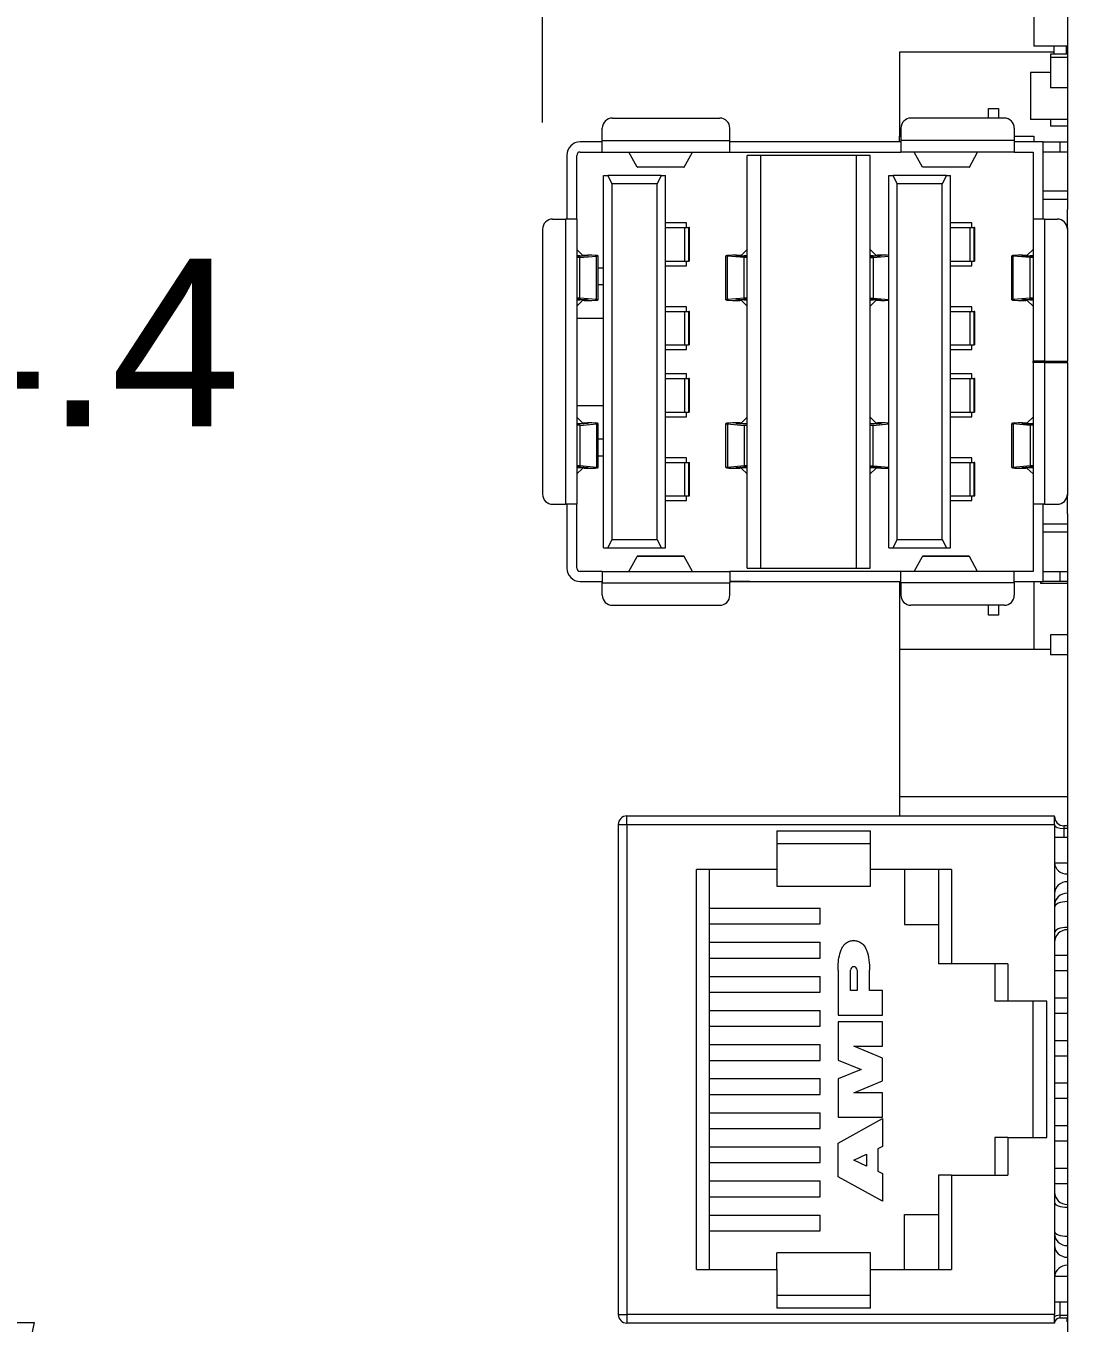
# Model space of a CAD drawing. Header units: millimetres. Extents: x 0 to 360, y 0 to 241.
# Drawn here: x 159.3 to 175.08, y 94.54 to 113.87 of the extents above; entities that cross this region are included whole.
import ezdxf

# ---------------------------------------------------------------- set-up
doc = ezdxf.new("R2010")
doc.units = ezdxf.units.MM
for name, color, linetype, lineweight in [('DIMENSIONS', 7, 'Continuous', 0), ('TANGENT EDGES', 7, 'Continuous', 0), ('VISIBLE', 7, 'Continuous', 0)]:
    doc.layers.add(name, color=color, linetype=linetype, lineweight=lineweight)
doc.dimstyles.new('ISO-25', dxfattribs={"dimtxt": 2.5, "dimasz": 2.5, "dimexe": 1.25, "dimexo": 0.625, "dimtad": 1, "dimtxsty": 'Standard', "dimcen": 2.5, "dimadec": 0, "dimazin": 0, "dimtfac": 1, "dimtmove": 0, "dimatfit": 3, "dimfxl": 1, "dimarcsym": 0})

# ---------------------------------------------------------------- blocks, each defined once
blk = doc.blocks.new('D1')
at = {"layer": 'DIMENSIONS'}
for p, q in [((79.179, 93.544), (72.829, 93.544)), ((85.529, 93.544), (79.179, 93.544)), ((80.47, 93.544), (85.529, 93.544))]:
    blk.add_line(p, q, dxfattribs=at)
at = {"layer": 'DIMENSIONS', "insert": (70.007, 93.544), "char_height": 2.49955, "attachment_point": 5}
for s in ['{\\fArial|b0|i0|c0|p0; 0}{\\fMicrosoft Sans Serif|b0|i0|c0|p0;\\H0.9444444x;}', '{\\fArial|b0|i0|c0|p0;}', '{\\fArial|b0|i0|c0|p0;}']:
    blk.add_mtext(s, dxfattribs=at)
blk = doc.blocks.new('D2')
at = {"layer": 'DIMENSIONS'}
for p, q in [((73.697, 121.544), (67.347, 121.544)), ((80.047, 121.544), (73.697, 121.544)), ((80.47, 121.544), (80.047, 121.544))]:
    blk.add_line(p, q, dxfattribs=at)
at = {"layer": 'DIMENSIONS', "insert": (62.937, 121.544), "char_height": 2.49955, "attachment_point": 5}
for s in ['{\\fArial|b0|i0|c0|p0;56.0}{\\fMicrosoft Sans Serif|b0|i0|c0|p0;\\H0.9444444x;}', '{\\fArial|b0|i0|c0|p0;}', '{\\fArial|b0|i0|c0|p0;}']:
    blk.add_mtext(s, dxfattribs=at)
blk = doc.blocks.new('D3')
at = {"layer": 'DIMENSIONS'}
for p, q in [((82.058, 91.957), (82.058, 99.019)), ((82.058, 99.019), (82.058, 92.669)), ((82.058, 92.669), (82.058, 86.319))]:
    blk.add_line(p, q, dxfattribs=at)
at = {"layer": 'DIMENSIONS', "insert": (82.058, 83.497), "char_height": 2.49955, "attachment_point": 5, "rotation": 90}
for s in ['{\\fArial|b0|i0|c0|p0; 0}{\\fMicrosoft Sans Serif|b0|i0|c0|p0;\\H0.9444444x;}', '{\\fArial|b0|i0|c0|p0;}', '{\\fArial|b0|i0|c0|p0;}']:
    blk.add_mtext(s, dxfattribs=at)
blk = doc.blocks.new('D4')
at = {"layer": 'DIMENSIONS'}
for p, q in [((108.665, 131.713), (115.015, 131.713)), ((108.665, 123.068), (108.665, 131.713)), ((108.52, 121.544), (110.253, 121.544)), ((107.445, 120.494), (110.253, 120.494)), ((108.665, 118.97), (108.665, 114.144))]:
    blk.add_line(p, q, dxfattribs=at)
for points in [[(108.665, 121.544), (108.348, 123.068), (108.983, 123.068), (108.665, 121.544)], [(108.665, 120.494), (108.983, 118.97), (108.348, 118.97), (108.665, 120.494)]]:
    blk.add_lwpolyline(points, dxfattribs=at)
at = {"layer": 'DIMENSIONS', "insert": (118.543, 131.713), "char_height": 2.49955, "attachment_point": 5}
for s in ['{\\fArial|b0|i0|c0|p0;2.1}{\\fMicrosoft Sans Serif|b0|i0|c0|p0;\\H0.9444444x;}', '{\\fArial|b0|i0|c0|p0;}', '{\\fArial|b0|i0|c0|p0;}']:
    blk.add_mtext(s, dxfattribs=at)
blk = doc.blocks.new('D5')
at = {"layer": 'DIMENSIONS'}
for p, q in [((78.65, 101.58), (72.3, 101.58)), ((78.65, 96.868), (78.65, 101.58)), ((80.295, 95.344), (77.063, 95.344)), ((80.47, 93.544), (77.063, 93.544)), ((78.65, 92.02), (78.65, 87.194))]:
    blk.add_line(p, q, dxfattribs=at)
for points in [[(78.65, 95.344), (78.333, 96.868), (78.968, 96.868), (78.65, 95.344)], [(78.65, 93.544), (78.968, 92.02), (78.333, 92.02), (78.65, 93.544)]]:
    blk.add_lwpolyline(points, dxfattribs=at)
at = {"layer": 'DIMENSIONS', "insert": (68.772, 101.58), "char_height": 2.49955, "attachment_point": 5}
for s in ['{\\fArial|b0|i0|c0|p0;3.6}{\\fMicrosoft Sans Serif|b0|i0|c0|p0;\\H0.9444444x;}', '{\\fArial|b0|i0|c0|p0;}', '{\\fArial|b0|i0|c0|p0;}']:
    blk.add_mtext(s, dxfattribs=at)
blk = doc.blocks.new('D6')
at = {"layer": 'DIMENSIONS'}
for p, q in [((79.486, 123.068), (79.486, 127.894)), ((80.47, 121.544), (77.899, 121.544)), ((81.095, 120.794), (77.899, 120.794)), ((79.486, 119.27), (79.486, 116.612)), ((79.486, 116.612), (73.136, 116.612))]:
    blk.add_line(p, q, dxfattribs=at)
for points in [[(79.486, 121.544), (79.169, 123.068), (79.804, 123.068), (79.486, 121.544)], [(79.486, 120.794), (79.804, 119.27), (79.169, 119.27), (79.486, 120.794)]]:
    blk.add_lwpolyline(points, dxfattribs=at)
at = {"layer": 'DIMENSIONS', "insert": (69.609, 116.612), "char_height": 2.49955, "attachment_point": 5}
for s in ['{\\fArial|b0|i0|c0|p0;1.5}{\\fMicrosoft Sans Serif|b0|i0|c0|p0;\\H0.9444444x;}', '{\\fArial|b0|i0|c0|p0;}', '{\\fArial|b0|i0|c0|p0;}']:
    blk.add_mtext(s, dxfattribs=at)
blk = doc.blocks.new('D7')
at = {"layer": 'DIMENSIONS'}
for p, q in [((124.558, 91.957), (124.558, 95.561)), ((124.558, 95.561), (124.558, 89.211)), ((124.558, 89.211), (124.558, 82.861))]:
    blk.add_line(p, q, dxfattribs=at)
at = {"layer": 'DIMENSIONS', "insert": (124.558, 78.451), "char_height": 2.49955, "attachment_point": 5, "rotation": 90}
for s in ['{\\fArial|b0|i0|c0|p0;85.0}{\\fMicrosoft Sans Serif|b0|i0|c0|p0;\\H0.9444444x;}', '{\\fArial|b0|i0|c0|p0;}', '{\\fArial|b0|i0|c0|p0;}']:
    blk.add_mtext(s, dxfattribs=at)
blk = doc.blocks.new('D8')
at = {"layer": 'DIMENSIONS'}
for p, q in [((125.037, 93.084), (125.037, 86.614)), ((124.558, 91.957), (124.558, 86.614)), ((123.034, 88.202), (118.208, 88.202)), ((126.561, 88.202), (129.744, 88.202)), ((129.744, 88.202), (129.744, 88.202))]:
    blk.add_line(p, q, dxfattribs=at)
for points in [[(124.558, 88.202), (123.034, 87.884), (123.034, 88.519), (124.558, 88.202)], [(125.037, 88.202), (126.561, 88.519), (126.561, 87.884), (125.037, 88.202)]]:
    blk.add_lwpolyline(points, dxfattribs=at)
at = {"layer": 'DIMENSIONS', "insert": (133.272, 88.202), "char_height": 2.49955, "attachment_point": 5}
for s in ['{\\fArial|b0|i0|c0|p0;1.0}{\\fMicrosoft Sans Serif|b0|i0|c0|p0;\\H0.9444444x;}', '{\\fArial|b0|i0|c0|p0;}', '{\\fArial|b0|i0|c0|p0;}']:
    blk.add_mtext(s, dxfattribs=at)
blk = doc.blocks.new('D9')
at = {"layer": 'DIMENSIONS'}
for p, q in [((128.258, 105.307), (128.258, 101.933)), ((124.558, 103.688), (124.558, 105.108)), ((126.082, 103.521), (126.734, 103.521)), ((128.258, 103.521), (131.019, 103.521)), ((131.019, 103.521), (131.019, 103.521))]:
    blk.add_line(p, q, dxfattribs=at)
for points in [[(124.558, 103.521), (126.082, 103.838), (126.082, 103.203), (124.558, 103.521)], [(128.258, 103.521), (126.734, 103.203), (126.734, 103.838), (128.258, 103.521)]]:
    blk.add_lwpolyline(points, dxfattribs=at)
at = {"layer": 'DIMENSIONS', "insert": (134.547, 103.521), "char_height": 2.49955, "attachment_point": 5}
for s in ['{\\fArial|b0|i0|c0|p0;7.4}{\\fMicrosoft Sans Serif|b0|i0|c0|p0;\\H0.9444444x;}', '{\\fArial|b0|i0|c0|p0;}', '{\\fArial|b0|i0|c0|p0;}']:
    blk.add_mtext(s, dxfattribs=at)
blk = doc.blocks.new('D10')
at = {"layer": 'DIMENSIONS'}
for p, q in [((126.145, 121.544), (137.017, 121.544)), ((135.429, 120.02), (135.429, 120.019)), ((135.429, 113.668), (135.429, 113.669)), ((129.67, 112.144), (137.017, 112.144))]:
    blk.add_line(p, q, dxfattribs=at)
for points in [[(135.429, 121.544), (135.747, 120.02), (135.112, 120.02), (135.429, 121.544)], [(135.429, 112.144), (135.112, 113.668), (135.747, 113.668), (135.429, 112.144)]]:
    blk.add_lwpolyline(points, dxfattribs=at)
at = {"layer": 'DIMENSIONS', "insert": (135.429, 116.844), "char_height": 2.49955, "attachment_point": 5}
for s in ['{\\fArial|b0|i0|c0|p0;18.8}{\\fMicrosoft Sans Serif|b0|i0|c0|p0;\\H0.9444444x;}', '{\\fArial|b0|i0|c0|p0;}', '{\\fArial|b0|i0|c0|p0;}']:
    blk.add_mtext(s, dxfattribs=at)
blk = doc.blocks.new('D11')
at = {"layer": 'DIMENSIONS'}
for p, q in [((117.558, 122.182), (117.558, 127.061)), ((124.558, 123.132), (124.558, 127.061)), ((119.082, 125.474), (123.034, 125.474)), ((124.558, 125.474), (130.137, 125.474)), ((130.137, 125.474), (130.137, 125.474))]:
    blk.add_line(p, q, dxfattribs=at)
for points in [[(117.558, 125.474), (119.082, 125.791), (119.082, 125.156), (117.558, 125.474)], [(124.558, 125.474), (123.034, 125.156), (123.034, 125.791), (124.558, 125.474)]]:
    blk.add_lwpolyline(points, dxfattribs=at)
at = {"layer": 'DIMENSIONS', "insert": (134.547, 125.474), "char_height": 2.49955, "attachment_point": 5}
for s in ['{\\fArial|b0|i0|c0|p0;14.0}{\\fMicrosoft Sans Serif|b0|i0|c0|p0;\\H0.9444444x;}', '{\\fArial|b0|i0|c0|p0;}', '{\\fArial|b0|i0|c0|p0;}']:
    blk.add_mtext(s, dxfattribs=at)
blk = doc.blocks.new('D12')
at = {"layer": 'DIMENSIONS'}
for p, q in [((82.058, 123.132), (82.058, 126.348)), ((82.558, 122.257), (82.558, 126.348)), ((74.248, 124.761), (74.248, 124.761)), ((80.534, 124.761), (74.248, 124.761)), ((84.082, 124.761), (88.908, 124.761))]:
    blk.add_line(p, q, dxfattribs=at)
for points in [[(82.058, 124.761), (80.534, 124.443), (80.534, 125.078), (82.058, 124.761)], [(82.558, 124.761), (84.082, 125.078), (84.082, 124.443), (82.558, 124.761)]]:
    blk.add_lwpolyline(points, dxfattribs=at)
at = {"layer": 'DIMENSIONS', "insert": (70.72, 124.761), "char_height": 2.49955, "attachment_point": 5}
for s in ['{\\fArial|b0|i0|c0|p0;1.0}{\\fMicrosoft Sans Serif|b0|i0|c0|p0;\\H0.9444444x;}', '{\\fArial|b0|i0|c0|p0;}', '{\\fArial|b0|i0|c0|p0;}']:
    blk.add_mtext(s, dxfattribs=at)
blk = doc.blocks.new('D13')
at = {"layer": 'DIMENSIONS'}
for p, q in [((82.058, 123.132), (82.058, 132.09)), ((102.358, 122.082), (102.358, 132.09)), ((83.582, 130.502), (87.798, 130.502)), ((100.834, 130.502), (96.617, 130.502))]:
    blk.add_line(p, q, dxfattribs=at)
for points in [[(82.058, 130.502), (83.582, 130.82), (83.582, 130.185), (82.058, 130.502)], [(102.358, 130.502), (100.834, 130.185), (100.834, 130.82), (102.358, 130.502)]]:
    blk.add_lwpolyline(points, dxfattribs=at)
at = {"layer": 'DIMENSIONS', "insert": (92.208, 130.502), "char_height": 2.49955, "attachment_point": 5}
for s in ['{\\fArial|b0|i0|c0|p0;40.6}{\\fMicrosoft Sans Serif|b0|i0|c0|p0;\\H0.9444444x;}', '{\\fArial|b0|i0|c0|p0;}', '{\\fArial|b0|i0|c0|p0;}']:
    blk.add_mtext(s, dxfattribs=at)
blk = doc.blocks.new('D14')
at = {"layer": 'DIMENSIONS'}
for p, q in [((167.583, 125.244), (157.517, 125.244)), ((159.105, 123.72), (159.105, 112.311)), ((159.105, 94.552), (159.105, 105.961)), ((170.543, 93.028), (157.517, 93.028))]:
    blk.add_line(p, q, dxfattribs=at)
for points in [[(159.105, 125.244), (159.422, 123.72), (158.787, 123.72), (159.105, 125.244)], [(159.105, 93.028), (158.787, 94.552), (159.422, 94.552), (159.105, 93.028)]]:
    blk.add_lwpolyline(points, dxfattribs=at)
at = {"layer": 'DIMENSIONS', "insert": (159.105, 109.136), "char_height": 2.49955, "attachment_point": 5}
for s in ['{\\fArial|b0|i0|c0|p0;64.4}{\\fMicrosoft Sans Serif|b0|i0|c0|p0;\\H0.9444444x;}', '{\\fArial|b0|i0|c0|p0;}', '{\\fArial|b0|i0|c0|p0;}']:
    blk.add_mtext(s, dxfattribs=at)
blk = doc.blocks.new('D15')
at = {"layer": 'DIMENSIONS'}
for p, q in [((174.82, 91.957), (174.82, 83.317)), ((175.62, 91.957), (175.62, 83.317)), ((170.262, 84.905), (170.262, 84.905)), ((173.296, 84.905), (170.262, 84.905)), ((177.144, 84.905), (181.97, 84.905))]:
    blk.add_line(p, q, dxfattribs=at)
for points in [[(174.82, 84.905), (173.296, 84.587), (173.296, 85.222), (174.82, 84.905)], [(175.62, 84.905), (177.144, 85.222), (177.144, 84.587), (175.62, 84.905)]]:
    blk.add_lwpolyline(points, dxfattribs=at)
at = {"layer": 'DIMENSIONS', "insert": (166.735, 84.905), "char_height": 2.49955, "attachment_point": 5}
for s in ['{\\fArial|b0|i0|c0|p0;1.6}{\\fMicrosoft Sans Serif|b0|i0|c0|p0;\\H0.9444444x;}', '{\\fArial|b0|i0|c0|p0;}', '{\\fArial|b0|i0|c0|p0;}']:
    blk.add_mtext(s, dxfattribs=at)
blk = doc.blocks.new('D16')
at = {"layer": 'DIMENSIONS'}
for p, q in [((167, 112.432), (167, 135.335)), ((174.82, 123.132), (174.82, 135.335)), ((165.055, 133.748), (165.055, 133.748)), ((167, 133.748), (165.055, 133.748)), ((173.296, 133.748), (168.524, 133.748))]:
    blk.add_line(p, q, dxfattribs=at)
for points in [[(167, 133.748), (168.524, 134.065), (168.524, 133.43), (167, 133.748)], [(174.82, 133.748), (173.296, 133.43), (173.296, 134.065), (174.82, 133.748)]]:
    blk.add_lwpolyline(points, dxfattribs=at)
at = {"layer": 'DIMENSIONS', "insert": (160.645, 133.748), "char_height": 2.49955, "attachment_point": 5}
for s in ['{\\fArial|b0|i0|c0|p0;15.6}{\\fMicrosoft Sans Serif|b0|i0|c0|p0;\\H0.9444444x;}', '{\\fArial|b0|i0|c0|p0;}', '{\\fArial|b0|i0|c0|p0;}']:
    blk.add_mtext(s, dxfattribs=at)
blk = doc.blocks.new('D17')
at = {"layer": 'DIMENSIONS'}
for p, q in [((174.82, 123.132), (174.82, 135.335)), ((177.045, 113.732), (177.045, 135.335)), ((173.296, 133.748), (168.47, 133.748)), ((178.569, 133.748), (181.208, 133.748)), ((181.208, 133.748), (181.208, 133.748))]:
    blk.add_line(p, q, dxfattribs=at)
for points in [[(174.82, 133.748), (173.296, 133.43), (173.296, 134.065), (174.82, 133.748)], [(177.045, 133.748), (178.569, 134.065), (178.569, 133.43), (177.045, 133.748)]]:
    blk.add_lwpolyline(points, dxfattribs=at)
at = {"layer": 'DIMENSIONS', "insert": (184.736, 133.748), "char_height": 2.49955, "attachment_point": 5}
for s in ['{\\fArial|b0|i0|c0|p0;4.5}{\\fMicrosoft Sans Serif|b0|i0|c0|p0;\\H0.9444444x;}', '{\\fArial|b0|i0|c0|p0;}', '{\\fArial|b0|i0|c0|p0;}']:
    blk.add_mtext(s, dxfattribs=at)

msp = doc.modelspace()

# ---------------------------------------------------------------- linework, layer by layer
at = {"layer": 'TANGENT EDGES'}
for p, q in [((167.89, 112.164), (169.79, 112.164)), ((174.03, 112.164), (172.34, 112.164)), ((170.25, 105.794), (170.25, 111.944)), ((171.68, 105.794), (171.68, 111.944)), ((169.11, 111.77), (168.41, 111.77)), ((173.36, 111.77), (172.66, 111.77)), ((174.82, 111.409), (174.46, 111.409)), ((174.82, 111.288), (174.46, 111.288)), ((167.34, 110.994), (167.34, 106.744)), ((174.48, 110.994), (174.48, 108.879)), ((169.12, 110.369), (169.12, 110.869)), ((169.18, 110.369), (169.18, 110.869)), ((173.37, 110.369), (173.37, 110.869)), ((173.43, 110.369), (173.43, 110.869)), ((174.82, 110.865), (174.819, 110.865)), ((167.606, 110.441), (167.606, 110.449)), ((167.656, 110.445), (167.656, 110.449)), ((167.805, 109.795), (167.805, 110.443)), ((169.755, 109.795), (169.755, 110.443)), ((169.904, 110.445), (169.904, 110.449)), ((169.954, 110.441), (169.954, 110.449)), ((171.976, 110.449), (171.976, 110.441)), ((172.026, 110.449), (172.026, 110.445)), ((174.015, 109.795), (174.015, 110.443)), ((174.164, 110.445), (174.164, 110.449)), ((174.214, 110.441), (174.214, 110.449)), ((167.606, 109.789), (167.606, 109.798)), ((167.656, 109.79), (167.656, 109.793)), ((169.904, 109.79), (169.904, 109.793)), ((169.954, 109.789), (169.954, 109.798)), ((171.976, 109.798), (171.976, 109.789)), ((172.026, 109.793), (172.026, 109.79)), ((174.164, 109.79), (174.164, 109.793)), ((174.214, 109.789), (174.214, 109.798)), ((169.12, 109.119), (169.12, 109.619)), ((169.18, 109.119), (169.18, 109.619)), ((173.37, 109.119), (173.37, 109.619)), ((173.43, 109.119), (173.43, 109.619)), ((174.48, 108.859), (174.48, 106.744)), ((169.12, 108.119), (169.12, 108.619)), ((169.18, 108.119), (169.18, 108.619)), ((173.37, 108.119), (173.37, 108.619)), ((173.43, 108.119), (173.43, 108.619)), ((167.606, 107.949), (167.606, 107.941)), ((167.656, 107.949), (167.656, 107.945)), ((167.805, 107.943), (167.805, 107.295)), ((169.755, 107.943), (169.755, 107.295)), ((169.904, 107.949), (169.904, 107.945)), ((169.954, 107.949), (169.954, 107.941)), ((171.976, 107.941), (171.976, 107.949)), ((172.026, 107.945), (172.026, 107.949)), ((174.015, 107.943), (174.015, 107.295)), ((174.164, 107.949), (174.164, 107.945)), ((174.214, 107.949), (174.214, 107.941)), ((167.606, 107.298), (167.606, 107.289)), ((167.656, 107.293), (167.656, 107.29)), ((169.12, 106.869), (169.12, 107.369)), ((169.18, 106.869), (169.18, 107.369)), ((169.904, 107.293), (169.904, 107.29)), ((169.954, 107.298), (169.954, 107.289)), ((171.976, 107.289), (171.976, 107.298)), ((172.026, 107.29), (172.026, 107.293)), ((173.37, 106.869), (173.37, 107.369)), ((173.43, 106.869), (173.43, 107.369)), ((174.164, 107.293), (174.164, 107.29)), ((174.214, 107.298), (174.214, 107.289)), ((174.82, 106.874), (174.819, 106.874)), ((174.82, 106.45), (174.46, 106.45)), ((174.82, 106.329), (174.46, 106.329)), ((169.11, 105.968), (168.41, 105.968)), ((173.36, 105.968), (172.66, 105.968)), ((167.89, 105.574), (169.79, 105.574)), ((174.03, 105.574), (172.34, 105.574)), ((168.254, 101.974), (168.254, 102.101)), ((168.127, 101.974), (168.254, 101.974)), ((168.254, 101.974), (174.63, 101.974)), ((168.254, 101.974), (168.254, 94.671)), ((170.489, 101.879), (171.886, 101.879)), ((174.769, 101.955), (174.769, 101.915)), ((174.82, 101.915), (174.769, 101.915)), ((174.769, 101.915), (174.769, 101.783)), ((169.296, 95.344), (169.296, 101.301)), ((173.093, 101.301), (173.093, 99.897)), ((173.931, 99.897), (173.931, 99.339)), ((173.931, 97.307), (173.931, 96.748)), ((173.093, 96.748), (173.093, 95.344)), ((171.886, 94.767), (170.489, 94.767)), ((174.706, 94.862), (174.706, 94.66)), ((168.127, 94.671), (168.254, 94.671)), ((168.254, 94.671), (168.254, 94.544)), ((174.63, 94.671), (168.254, 94.671)), ((174.706, 94.66), (174.706, 94.62)), ((174.706, 94.66), (174.82, 94.66))]:
    msp.add_line(p, q, dxfattribs=at)
for centre, major_axis, ratio, start_param, end_param in [((174.769, 101.967), (0.14, 0), 0.374607, 3.141593, 4.712389), ((174.82, 101.408), (0.191, 0), 0.898794, 3.176898, 4.712389), ((174.82, 100.944), (0.191, 0), 0.927184, 1.570796, 3.141593), ((174.82, 100.772), (-0.19, 0), 0.927184, -1.570796, 0), ((174.82, 100.741), (-0.19, 0), 0.438371, -1.570796, 0), ((174.82, 100.357), (0.191, 0), 0.438371, 1.570796, 3.141593), ((174.82, 96.341), (-0.19, 0), 0.374607, 0, 1.570796), ((174.82, 95.91), (0.191, 0), 0.374607, 3.141593, 4.712389), ((174.82, 95.875), (0.191, 0), 0.927184, 3.141593, 4.712389), ((174.82, 95.701), (-0.19, 0), 0.927184, 0, 1.570796), ((174.82, 95.229), (-0.19, 0), 0.927184, -1.570796, -0.075113), ((174.706, 94.632), (-0.0762, 0), 0.374607, -1.570796, 0)]:
    msp.add_ellipse(centre, major_axis=major_axis, ratio=ratio, start_param=start_param, end_param=end_param, dxfattribs=at)
at = {"layer": 'VISIBLE'}
for p, q in [((174.82, 121.544), (174.82, 111.135)), ((174.32, 115.723), (174.32, 113.573)), ((172.32, 113.48), (172.32, 112.23)), ((174.626, 113.48), (172.32, 113.48)), ((174.82, 113.573), (174.32, 113.573)), ((174.626, 113.452), (174.626, 113.573)), ((174.801, 113.573), (174.801, 113.452)), ((174.57, 113.452), (174.57, 113.402)), ((174.82, 113.452), (174.57, 113.452)), ((174.57, 113.402), (174.57, 112.952)), ((174.82, 113.402), (174.57, 113.402)), ((174.27, 113.179), (174.27, 112.479)), ((174.57, 113.179), (174.27, 113.179)), ((174.82, 112.952), (174.57, 112.952)), ((168.04, 112.499), (169.64, 112.499)), ((173.88, 112.499), (172.49, 112.499)), ((173.645, 112.499), (173.645, 112.644)), ((173.645, 112.644), (173.795, 112.644)), ((173.795, 112.644), (173.795, 112.499)), ((167.89, 112.164), (167.89, 112.349)), ((169.79, 112.164), (169.79, 112.349)), ((172.34, 112.349), (172.34, 112.164)), ((174.03, 112.349), (174.03, 112.164)), ((174.82, 112.479), (174.27, 112.479)), ((174.57, 112.479), (174.57, 112.379)), ((174.82, 112.379), (174.57, 112.379)), ((167.89, 112.144), (167.56, 112.144)), ((167.89, 111.994), (167.89, 112.164)), ((169.79, 111.994), (169.79, 112.164)), ((170.09, 112.146), (169.79, 112.146)), ((172.34, 112.144), (169.79, 112.144)), ((170.09, 112.144), (170.09, 112.146)), ((170.09, 112.146), (170.09, 112.144)), ((172.32, 112.23), (172.34, 112.23)), ((172.32, 112.144), (172.32, 112.23)), ((172.34, 112.164), (172.34, 111.994)), ((174.03, 112.23), (174.32, 112.23)), ((174.03, 112.164), (174.03, 111.994)), ((174.46, 112.144), (174.03, 112.144)), ((174.32, 112.23), (174.32, 112.144)), ((174.46, 112.144), (174.713, 112.144)), ((174.46, 110.994), (174.46, 112.144)), ((174.713, 111.994), (174.713, 112.144)), ((174.713, 112.144), (174.82, 112.144)), ((167.36, 111.944), (167.36, 110.994)), ((167.51, 110.994), (167.51, 111.944)), ((167.56, 111.994), (167.89, 111.994)), ((167.89, 111.994), (169.79, 111.994)), ((168.41, 111.77), (168.287, 111.994)), ((169.11, 111.77), (169.233, 111.994)), ((169.79, 111.994), (172.34, 111.994)), ((170.25, 111.944), (170.05, 111.944)), ((170.05, 105.794), (170.05, 111.944)), ((171.68, 111.944), (170.25, 111.944)), ((171.88, 111.944), (171.68, 111.944)), ((171.88, 105.794), (171.88, 111.944)), ((174.03, 111.994), (172.34, 111.994)), ((172.66, 111.77), (172.537, 111.994)), ((173.36, 111.77), (173.483, 111.994)), ((174.03, 111.994), (174.31, 111.994)), ((174.31, 111.994), (174.31, 110.994)), ((174.82, 111.994), (174.46, 111.994)), ((169.107, 111.767), (168.413, 111.767)), ((173.357, 111.767), (172.663, 111.767)), ((167.91, 111.644), (167.973, 111.644)), ((167.91, 106.094), (167.91, 111.644)), ((168.035, 111.519), (167.973, 111.644)), ((168.768, 111.644), (167.973, 111.644)), ((168.768, 111.644), (168.705, 111.519)), ((168.768, 111.644), (168.83, 111.644)), ((168.83, 106.094), (168.83, 111.644)), ((172.16, 106.094), (172.16, 111.644)), ((172.16, 111.644), (172.223, 111.644)), ((172.285, 111.519), (172.223, 111.644)), ((173.018, 111.644), (172.223, 111.644)), ((173.018, 111.644), (172.955, 111.519)), ((173.018, 111.644), (173.08, 111.644)), ((173.08, 106.094), (173.08, 111.644)), ((168.705, 111.519), (168.035, 111.519)), ((168.035, 106.219), (168.035, 111.519)), ((168.705, 106.219), (168.705, 111.519)), ((172.285, 106.219), (172.285, 111.519)), ((172.955, 111.519), (172.285, 111.519)), ((172.955, 106.219), (172.955, 111.519)), ((167.15, 110.994), (167.34, 110.994)), ((167.51, 110.994), (167.34, 110.994)), ((167.51, 110.994), (167.51, 106.744)), ((174.48, 110.994), (174.31, 110.994)), ((174.31, 110.994), (174.31, 108.879)), ((174.48, 110.994), (174.67, 110.994)), ((174.82, 110.865), (174.82, 111.135)), ((167, 110.844), (167, 106.894)), ((169.145, 110.939), (168.83, 110.939)), ((168.83, 110.869), (169.12, 110.869)), ((169.12, 110.869), (169.18, 110.869)), ((169.145, 110.869), (169.145, 110.939)), ((169.19, 110.869), (169.18, 110.869)), ((169.19, 110.369), (169.19, 110.869)), ((173.395, 110.939), (173.08, 110.939)), ((173.08, 110.869), (173.37, 110.869)), ((173.37, 110.869), (173.43, 110.869)), ((173.395, 110.869), (173.395, 110.939)), ((173.44, 110.869), (173.43, 110.869)), ((173.44, 110.369), (173.44, 110.869)), ((174.82, 110.865), (174.82, 110.844)), ((174.82, 110.844), (174.82, 108.879)), ((167.51, 110.543), (167.597, 110.458)), ((167.676, 110.447), (167.51, 110.432)), ((167.555, 110.421), (167.51, 110.422)), ((167.555, 110.421), (167.805, 110.443)), ((167.555, 109.818), (167.555, 110.421)), ((167.656, 110.449), (167.606, 110.449)), ((167.619, 110.457), (167.669, 110.457)), ((167.829, 109.791), (167.829, 110.448)), ((168.83, 110.369), (169.12, 110.369)), ((169.12, 110.369), (169.18, 110.369)), ((169.145, 110.299), (169.145, 110.369)), ((169.19, 110.369), (169.18, 110.369)), ((169.731, 109.791), (169.731, 110.448)), ((170.005, 110.421), (169.755, 110.443)), ((169.884, 110.447), (170.05, 110.432)), ((169.891, 110.457), (169.941, 110.457)), ((169.954, 110.449), (169.904, 110.449)), ((169.963, 110.458), (170.05, 110.543)), ((170.05, 110.422), (170.005, 110.421)), ((170.005, 109.818), (170.005, 110.421)), ((171.967, 110.458), (171.88, 110.543)), ((172.046, 110.447), (171.88, 110.432)), ((171.88, 110.422), (171.925, 110.421)), ((171.925, 110.421), (172.16, 110.442)), ((171.925, 110.421), (171.925, 109.818)), ((171.976, 110.449), (172.026, 110.449)), ((172.039, 110.457), (171.989, 110.457)), ((173.08, 110.369), (173.37, 110.369)), ((173.37, 110.369), (173.43, 110.369)), ((173.395, 110.299), (173.395, 110.369)), ((173.44, 110.369), (173.43, 110.369)), ((173.991, 109.791), (173.991, 110.448)), ((174.265, 110.421), (174.015, 110.443)), ((174.144, 110.447), (174.31, 110.432)), ((174.151, 110.457), (174.201, 110.457)), ((174.214, 110.449), (174.164, 110.449)), ((174.223, 110.458), (174.31, 110.543)), ((174.31, 110.422), (174.265, 110.421)), ((174.265, 109.818), (174.265, 110.421)), ((167.829, 110.269), (167.91, 110.269)), ((168.83, 110.299), (169.145, 110.299)), ((173.08, 110.299), (173.395, 110.299)), ((167.829, 110.019), (167.91, 110.019)), ((167.555, 109.818), (167.51, 109.816)), ((167.51, 109.806), (167.676, 109.792)), ((167.805, 109.795), (167.555, 109.818)), ((167.656, 109.79), (167.606, 109.789)), ((170.005, 109.818), (169.755, 109.795)), ((169.884, 109.792), (170.05, 109.806)), ((169.954, 109.789), (169.904, 109.79)), ((170.05, 109.816), (170.005, 109.818)), ((171.88, 109.816), (171.925, 109.818)), ((172.046, 109.792), (171.88, 109.806)), ((171.925, 109.818), (172.16, 109.797)), ((171.976, 109.789), (172.026, 109.79)), ((174.265, 109.818), (174.015, 109.795)), ((174.144, 109.792), (174.31, 109.806)), ((174.214, 109.789), (174.164, 109.79)), ((174.31, 109.816), (174.265, 109.818)), ((167.51, 109.696), (167.597, 109.78)), ((167.619, 109.782), (167.669, 109.782)), ((169.145, 109.689), (168.83, 109.689)), ((168.83, 109.619), (169.12, 109.619)), ((169.12, 109.619), (169.18, 109.619)), ((169.145, 109.619), (169.145, 109.689)), ((169.19, 109.619), (169.18, 109.619)), ((169.19, 109.119), (169.19, 109.619)), ((169.891, 109.782), (169.941, 109.782)), ((169.963, 109.78), (170.05, 109.696)), ((171.967, 109.78), (171.88, 109.696)), ((172.039, 109.782), (171.989, 109.782)), ((173.395, 109.689), (173.08, 109.689)), ((173.08, 109.619), (173.37, 109.619)), ((173.37, 109.619), (173.43, 109.619)), ((173.395, 109.619), (173.395, 109.689)), ((173.44, 109.619), (173.43, 109.619)), ((173.44, 109.119), (173.44, 109.619)), ((174.151, 109.782), (174.201, 109.782)), ((174.223, 109.78), (174.31, 109.696)), ((167.51, 109.519), (167.91, 109.519)), ((168.83, 109.119), (169.12, 109.119)), ((168.83, 109.049), (169.145, 109.049)), ((169.12, 109.119), (169.18, 109.119)), ((169.145, 109.049), (169.145, 109.119)), ((169.19, 109.119), (169.18, 109.119)), ((173.08, 109.119), (173.37, 109.119)), ((173.08, 109.049), (173.395, 109.049)), ((173.37, 109.119), (173.43, 109.119)), ((173.395, 109.049), (173.395, 109.119)), ((173.44, 109.119), (173.43, 109.119)), ((174.48, 108.879), (174.31, 108.879)), ((174.31, 108.859), (174.31, 108.879)), ((174.48, 108.859), (174.31, 108.859)), ((174.31, 108.859), (174.31, 106.744)), ((174.46, 108.859), (174.46, 108.879)), ((174.48, 108.879), (174.82, 108.879)), ((174.48, 108.859), (174.82, 108.859)), ((174.82, 108.859), (174.82, 108.879)), ((174.82, 108.859), (174.82, 106.894)), ((169.145, 108.689), (168.83, 108.689)), ((169.145, 108.619), (169.145, 108.689)), ((173.395, 108.689), (173.08, 108.689)), ((173.395, 108.619), (173.395, 108.689)), ((168.83, 108.619), (169.12, 108.619)), ((169.12, 108.619), (169.18, 108.619)), ((169.19, 108.619), (169.18, 108.619)), ((169.19, 108.119), (169.19, 108.619)), ((173.08, 108.619), (173.37, 108.619)), ((173.37, 108.619), (173.43, 108.619)), ((173.44, 108.619), (173.43, 108.619)), ((173.44, 108.119), (173.44, 108.619)), ((167.51, 108.219), (167.91, 108.219)), ((168.83, 108.119), (169.12, 108.119)), ((168.83, 108.049), (169.145, 108.049)), ((169.12, 108.119), (169.18, 108.119)), ((169.145, 108.049), (169.145, 108.119)), ((169.19, 108.119), (169.18, 108.119)), ((173.08, 108.119), (173.37, 108.119)), ((173.08, 108.049), (173.395, 108.049)), ((173.37, 108.119), (173.43, 108.119)), ((173.395, 108.049), (173.395, 108.119)), ((173.44, 108.119), (173.43, 108.119)), ((167.51, 108.043), (167.597, 107.958)), ((167.676, 107.947), (167.51, 107.932)), ((167.555, 107.921), (167.51, 107.922)), ((167.555, 107.921), (167.805, 107.943)), ((167.555, 107.921), (167.555, 107.318)), ((167.656, 107.949), (167.606, 107.949)), ((167.619, 107.957), (167.669, 107.957)), ((167.829, 107.291), (167.829, 107.948)), ((169.731, 107.291), (169.731, 107.948)), ((169.755, 107.943), (170.005, 107.921)), ((170.05, 107.932), (169.884, 107.947)), ((169.941, 107.957), (169.891, 107.957)), ((169.904, 107.949), (169.954, 107.949)), ((170.05, 108.043), (169.963, 107.958)), ((170.005, 107.921), (170.05, 107.922)), ((170.005, 107.921), (170.005, 107.318)), ((171.967, 107.958), (171.88, 108.043)), ((172.046, 107.947), (171.88, 107.932)), ((171.88, 107.922), (171.925, 107.921)), ((171.925, 107.921), (172.16, 107.942)), ((171.925, 107.318), (171.925, 107.921)), ((171.976, 107.949), (172.026, 107.949)), ((172.039, 107.957), (171.989, 107.957)), ((173.991, 107.291), (173.991, 107.948)), ((174.265, 107.921), (174.015, 107.943)), ((174.144, 107.947), (174.31, 107.932)), ((174.151, 107.957), (174.201, 107.957)), ((174.214, 107.949), (174.164, 107.949)), ((174.223, 107.958), (174.31, 108.043)), ((174.31, 107.922), (174.265, 107.921)), ((174.265, 107.921), (174.265, 107.318)), ((167.829, 107.719), (167.91, 107.719)), ((167.829, 107.469), (167.91, 107.469)), ((167.555, 107.318), (167.51, 107.316)), ((167.51, 107.306), (167.676, 107.292)), ((167.51, 107.196), (167.597, 107.28)), ((167.805, 107.295), (167.555, 107.318)), ((167.656, 107.29), (167.606, 107.289)), ((167.619, 107.282), (167.669, 107.282)), ((169.145, 107.439), (168.83, 107.439)), ((168.83, 107.369), (169.12, 107.369)), ((169.12, 107.369), (169.18, 107.369)), ((169.145, 107.369), (169.145, 107.439)), ((169.18, 107.369), (169.19, 107.369)), ((169.19, 106.869), (169.19, 107.369)), ((170.005, 107.318), (169.755, 107.295)), ((169.884, 107.292), (170.05, 107.306)), ((169.891, 107.282), (169.941, 107.282)), ((169.954, 107.289), (169.904, 107.29)), ((169.963, 107.28), (170.05, 107.196)), ((170.05, 107.316), (170.005, 107.318)), ((171.88, 107.316), (171.925, 107.318)), ((172.046, 107.292), (171.88, 107.306)), ((171.967, 107.28), (171.88, 107.196)), ((171.925, 107.318), (172.16, 107.297)), ((171.976, 107.289), (172.026, 107.29)), ((172.039, 107.282), (171.989, 107.282)), ((173.395, 107.439), (173.08, 107.439)), ((173.08, 107.369), (173.37, 107.369)), ((173.37, 107.369), (173.43, 107.369)), ((173.395, 107.369), (173.395, 107.439)), ((173.44, 107.369), (173.43, 107.369)), ((173.44, 106.869), (173.44, 107.369)), ((174.265, 107.318), (174.015, 107.295)), ((174.144, 107.292), (174.31, 107.306)), ((174.151, 107.282), (174.201, 107.282)), ((174.214, 107.289), (174.164, 107.29)), ((174.223, 107.28), (174.31, 107.196)), ((174.31, 107.316), (174.265, 107.318)), ((174.82, 106.894), (174.82, 106.874)), ((167.15, 106.744), (167.34, 106.744)), ((167.51, 106.744), (167.34, 106.744)), ((167.36, 106.744), (167.36, 105.794)), ((167.51, 105.794), (167.51, 106.744)), ((168.83, 106.869), (169.12, 106.869)), ((168.83, 106.799), (169.145, 106.799)), ((169.12, 106.869), (169.18, 106.869)), ((169.145, 106.799), (169.145, 106.869)), ((169.18, 106.869), (169.19, 106.869)), ((173.08, 106.869), (173.37, 106.869)), ((173.08, 106.799), (173.395, 106.799)), ((173.37, 106.869), (173.43, 106.869)), ((173.395, 106.799), (173.395, 106.869)), ((173.43, 106.869), (173.44, 106.869)), ((174.48, 106.744), (174.31, 106.744)), ((174.31, 106.744), (174.31, 105.744)), ((174.46, 105.594), (174.46, 106.744)), ((174.48, 106.744), (174.67, 106.744)), ((174.82, 106.604), (174.82, 106.874)), ((174.82, 106.604), (174.82, 93.544)), ((167.973, 106.094), (168.035, 106.219)), ((168.035, 106.219), (168.705, 106.219)), ((168.705, 106.219), (168.768, 106.094)), ((172.223, 106.094), (172.285, 106.219)), ((172.285, 106.219), (172.955, 106.219)), ((172.955, 106.219), (173.018, 106.094)), ((167.91, 106.094), (167.973, 106.094)), ((167.973, 106.094), (168.768, 106.094)), ((168.287, 105.744), (168.41, 105.968)), ((169.107, 105.971), (168.413, 105.971)), ((168.768, 106.094), (168.83, 106.094)), ((169.233, 105.744), (169.11, 105.968)), ((172.16, 106.094), (172.223, 106.094)), ((172.223, 106.094), (173.018, 106.094)), ((172.537, 105.744), (172.66, 105.968)), ((173.357, 105.971), (172.663, 105.971)), ((173.018, 106.094), (173.08, 106.094)), ((173.483, 105.744), (173.36, 105.968)), ((167.89, 105.744), (167.56, 105.744)), ((167.89, 105.744), (169.79, 105.744)), ((167.89, 105.744), (167.89, 105.574)), ((169.79, 105.744), (169.79, 105.574)), ((172.34, 105.744), (169.79, 105.744)), ((170.05, 105.794), (170.25, 105.794)), ((170.25, 105.794), (171.68, 105.794)), ((171.68, 105.794), (171.88, 105.794)), ((172.34, 105.574), (172.34, 105.744)), ((174.03, 105.744), (172.34, 105.744)), ((174.03, 105.574), (174.03, 105.744)), ((174.31, 105.744), (174.03, 105.744)), ((174.46, 105.744), (174.82, 105.744)), ((174.713, 105.594), (174.713, 105.744)), ((167.56, 105.594), (167.89, 105.594)), ((167.89, 105.389), (167.89, 105.574)), ((169.79, 105.594), (172.34, 105.594)), ((170.09, 105.592), (169.79, 105.592)), ((169.79, 105.389), (169.79, 105.574)), ((170.09, 105.594), (170.09, 105.592)), ((170.09, 105.592), (170.09, 105.594)), ((172.32, 105.594), (172.32, 104.583)), ((172.34, 105.574), (172.34, 105.389)), ((174.03, 105.594), (174.46, 105.594)), ((174.03, 105.574), (174.03, 105.389)), ((174.32, 105.594), (174.32, 104.583)), ((174.42, 105.594), (174.42, 105.562)), ((174.82, 105.562), (174.42, 105.562)), ((174.713, 105.594), (174.46, 105.594)), ((174.82, 105.594), (174.713, 105.594)), ((168.04, 105.239), (169.64, 105.239)), ((173.88, 105.239), (172.49, 105.239)), ((173.645, 105.094), (173.645, 105.239)), ((173.795, 105.239), (173.795, 105.094)), ((173.795, 105.094), (173.645, 105.094)), ((174.82, 104.8), (174.57, 104.8)), ((174.57, 104.8), (174.57, 104.5)), ((174.57, 104.583), (172.32, 104.583)), ((172.32, 104.583), (172.32, 102.383)), ((174.82, 104.5), (174.57, 104.5)), ((172.32, 102.383), (172.32, 102.101)), ((174.82, 102.383), (172.32, 102.383)), ((168.254, 102.101), (174.63, 102.101)), ((174.63, 101.974), (174.63, 102.101)), ((168.127, 101.974), (168.127, 94.671)), ((170.489, 101.879), (170.489, 101.301)), ((171.886, 101.301), (171.886, 101.879)), ((174.63, 101.974), (174.63, 94.671)), ((174.82, 101.955), (174.769, 101.955)), ((170.489, 101.688), (171.886, 101.688)), ((174.63, 101.783), (174.82, 101.783)), ((170.489, 101.301), (169.296, 101.301)), ((169.486, 95.344), (169.486, 101.301)), ((170.489, 101.301), (170.489, 101.053)), ((173.093, 101.301), (171.886, 101.301)), ((171.886, 101.053), (171.886, 101.301)), ((172.394, 101.301), (172.394, 100.482)), ((172.902, 101.301), (172.902, 99.897)), ((174.63, 101.402), (174.82, 101.402)), ((170.489, 101.053), (171.886, 101.053)), ((169.486, 100.726), (171.137, 100.726)), ((171.137, 100.491), (171.137, 100.726)), ((169.486, 100.491), (171.137, 100.491)), ((172.394, 100.482), (172.902, 100.482)), ((169.486, 100.218), (171.137, 100.218)), ((171.137, 99.983), (171.137, 100.218)), ((169.486, 99.983), (171.137, 99.983)), ((174.63, 100.027), (174.82, 100.027)), ((171.404, 99.805), (171.404, 99.134)), ((171.589, 99.498), (171.589, 99.805)), ((171.687, 99.805), (171.687, 99.498)), ((171.871, 99.498), (171.871, 99.805)), ((173.093, 99.897), (172.902, 99.897)), ((173.931, 99.897), (173.093, 99.897)), ((173.741, 99.897), (173.741, 99.339)), ((174.82, 99.793), (174.63, 99.793)), ((169.486, 99.71), (171.137, 99.71)), ((171.137, 99.475), (171.137, 99.71)), ((169.486, 99.475), (171.137, 99.475)), ((171.687, 99.498), (171.589, 99.498)), ((172.064, 99.498), (171.871, 99.498)), ((172.064, 99.134), (172.064, 99.498)), ((174.63, 99.392), (174.82, 99.392)), ((169.486, 99.202), (171.137, 99.202)), ((171.137, 98.967), (171.137, 99.202)), ((173.931, 99.339), (173.741, 99.339)), ((174.516, 99.339), (173.931, 99.339)), ((174.312, 97.307), (174.312, 99.339)), ((174.516, 97.307), (174.516, 99.339)), ((174.82, 99.158), (174.63, 99.158)), ((169.486, 98.967), (171.137, 98.967)), ((171.404, 99.134), (172.064, 99.134)), ((171.404, 99.034), (171.404, 98.46)), ((172.064, 99.034), (171.404, 99.034)), ((172.064, 98.671), (172.064, 99.034)), ((169.486, 98.694), (171.137, 98.694)), ((171.137, 98.459), (171.137, 98.694)), ((171.638, 98.671), (172.064, 98.671)), ((172.064, 98.491), (171.638, 98.671)), ((174.63, 98.757), (174.82, 98.757)), ((169.486, 98.459), (171.137, 98.459)), ((171.404, 98.46), (171.745, 98.323)), ((172.064, 98.154), (172.064, 98.491)), ((174.82, 98.523), (174.63, 98.523)), ((171.745, 98.323), (171.404, 98.185)), ((169.486, 98.186), (171.137, 98.186)), ((171.137, 97.951), (171.137, 98.186)), ((171.404, 98.185), (171.404, 97.611)), ((171.638, 97.974), (172.064, 98.154)), ((174.63, 98.122), (174.82, 98.122)), ((169.486, 97.951), (171.137, 97.951)), ((172.064, 97.974), (171.638, 97.974)), ((172.064, 97.611), (172.064, 97.974)), ((174.82, 97.888), (174.63, 97.888)), ((169.486, 97.678), (171.137, 97.678)), ((171.137, 97.443), (171.137, 97.678)), ((171.404, 97.611), (172.064, 97.611)), ((169.486, 97.443), (171.137, 97.443)), ((171.404, 97.224), (172.064, 97.59)), ((172.064, 97.59), (172.064, 97.175)), ((174.63, 97.487), (174.82, 97.487)), ((171.404, 96.725), (171.404, 97.224)), ((173.741, 97.307), (173.741, 96.748)), ((173.931, 97.307), (173.741, 97.307)), ((173.931, 97.307), (174.516, 97.307)), ((174.82, 97.253), (174.63, 97.253)), ((169.486, 97.17), (171.137, 97.17)), ((171.137, 96.935), (171.137, 97.17)), ((171.638, 96.972), (171.828, 97.062)), ((171.828, 97.062), (171.828, 96.884)), ((172.064, 97.175), (171.994, 97.141)), ((171.994, 97.141), (171.994, 96.806)), ((169.486, 96.935), (171.137, 96.935)), ((171.828, 96.884), (171.638, 96.972)), ((174.63, 96.852), (174.82, 96.852)), ((169.486, 96.662), (171.137, 96.662)), ((171.137, 96.427), (171.137, 96.662)), ((172.064, 96.359), (171.404, 96.725)), ((171.994, 96.806), (172.064, 96.774)), ((172.064, 96.774), (172.064, 96.359)), ((173.093, 96.748), (172.902, 96.748)), ((172.902, 96.748), (172.902, 95.344)), ((173.093, 96.748), (173.931, 96.748)), ((174.82, 96.618), (174.63, 96.618)), ((169.486, 96.427), (171.137, 96.427)), ((169.486, 96.154), (171.137, 96.154)), ((171.137, 95.919), (171.137, 96.154)), ((172.394, 96.164), (172.902, 96.164)), ((172.394, 95.344), (172.394, 96.164)), ((169.486, 95.919), (171.137, 95.919)), ((170.489, 95.344), (170.489, 95.592)), ((171.886, 95.592), (170.489, 95.592)), ((171.886, 95.344), (171.886, 95.592)), ((169.296, 95.344), (170.489, 95.344)), ((170.489, 95.344), (170.489, 94.767)), ((171.886, 95.344), (173.093, 95.344)), ((171.886, 94.767), (171.886, 95.344)), ((174.63, 95.243), (174.82, 95.243)), ((171.886, 94.957), (170.489, 94.957)), ((174.63, 94.862), (174.82, 94.862)), ((174.63, 94.544), (168.254, 94.544)), ((174.63, 94.544), (174.63, 94.671)), ((174.706, 94.62), (174.82, 94.62)), ((174.815, 94.562), (174.815, 94.62)), ((174.82, 94.562), (174.815, 94.562))]:
    msp.add_line(p, q, dxfattribs=at)
for centre, radius, start, end in [((168.04, 112.349), 0.15, 90, 180), ((169.64, 112.349), 0.15, 0, 90), ((172.49, 112.349), 0.15, 90, 180), ((173.88, 112.349), 0.15, 0, 90), ((167.56, 111.944), 0.2, 90, 180), ((167.56, 111.944), 0.05, 90, 180), ((167.15, 110.844), 0.15, 90, 180), ((174.67, 110.844), 0.15, 0, 90), ((167.15, 106.894), 0.15, 180, 270), ((174.67, 106.894), 0.15, 270, 0), ((167.56, 105.794), 0.2, 180, 270), ((167.56, 105.794), 0.05, 180, 270), ((168.04, 105.389), 0.15, 180, 270), ((169.64, 105.389), 0.15, 270, 0), ((172.49, 105.389), 0.15, 180, 270), ((173.88, 105.389), 0.15, 270, 0), ((168.254, 101.974), 0.127, 90, 180), ((174.769, 102.094), 0.14, 180, 270), ((174.82, 100.215), 0.191, 90, 180), ((171.638, 99.805), 0.0491, 0, 180), ((174.82, 96.5), 0.19, 180, 270), ((168.254, 94.671), 0.127, 180, 270), ((174.706, 94.544), 0.0762, 90, 180)]:
    msp.add_arc(centre, radius, start, end, dxfattribs=at)
for centre, major_axis, ratio, start_param, end_param in [((168.413, 112.116), (0, -0.349), 0.067566, -0.122173, 0), ((169.107, 112.116), (0, -0.349), 0.067566, 0, 0.122173), ((172.663, 112.116), (0, -0.349), 0.067566, -0.122173, 0), ((173.357, 112.116), (0, -0.349), 0.067566, 0, 0.122173), ((167.622, 110.458), (-0.175, 0), 0.051333, 0.878519, 1.48353), ((167.622, 110.458), (-0.025, 0), 0.051333, 0.05236, 1.48353), ((167.654, 110.448), (0.025, 0), 0.051333, 0, 1.48353), ((167.654, 110.448), (0.175, 0), 0.051333, 0, 1.48353), ((167.654, 110.448), (0.025, 0), 0.051333, 5.759587, 6.283185), ((167.654, 110.448), (0.175, 0), 0.051333, 5.759587, 6.283185), ((169.906, 110.448), (0.175, 0), 0.051333, -4.625123, -3.141593), ((169.906, 110.448), (0.175, 0), 0.051333, -3.141593, -2.617994), ((169.906, 110.448), (-0.025, 0), 0.051333, -1.48353, 0), ((169.906, 110.448), (-0.025, 0), 0.051333, 0, 0.523599), ((169.938, 110.458), (-0.025, 0), 0.051333, 1.658063, 3.089233), ((169.938, 110.458), (-0.175, 0), 0.051333, 1.658063, 2.263074), ((171.992, 110.458), (0.175, 0), 0.051333, 4.020111, 4.625123), ((171.992, 110.458), (0.025, 0), 0.051333, 3.193953, 4.625123), ((172.024, 110.448), (0.025, 0), 0.051333, 0, 1.48353), ((172.024, 110.448), (-0.175, 0), 0.051333, -2.462669, -1.658063), ((172.024, 110.448), (0.025, 0), 0.051333, 5.759587, 6.283185), ((174.166, 110.448), (-0.175, 0), 0.051333, -1.48353, 0), ((174.166, 110.448), (-0.175, 0), 0.051333, 0, 0.523599), ((174.166, 110.448), (-0.025, 0), 0.051333, -1.48353, 0), ((174.166, 110.448), (-0.025, 0), 0.051333, 0, 0.523599), ((174.198, 110.458), (-0.025, 0), 0.051333, 1.658063, 3.089233), ((174.198, 110.458), (-0.175, 0), 0.051333, 1.658063, 2.263074), ((167.622, 109.78), (0.175, 0), 0.051333, -4.625123, -4.020111), ((167.654, 109.791), (-0.025, 0), 0.051333, 1.658063, 3.141593), ((167.654, 109.791), (-0.175, 0), 0.051333, 1.658063, 3.141593), ((167.654, 109.791), (-0.025, 0), 0.051333, -3.141593, -2.617994), ((167.654, 109.791), (-0.175, 0), 0.051333, -3.141593, -2.617994), ((169.906, 109.791), (0.175, 0), 0.051333, -3.665191, -3.141593), ((169.906, 109.791), (0.175, 0), 0.051333, -3.141593, -1.658063), ((169.906, 109.791), (-0.025, 0), 0.051333, -0.523599, 0), ((169.906, 109.791), (-0.025, 0), 0.051333, 0, 1.48353), ((169.938, 109.78), (-0.175, 0), 0.051333, -2.263074, -1.658063), ((171.992, 109.78), (0.175, 0), 0.051333, -4.625123, -4.020111), ((172.024, 109.791), (0.025, 0), 0.051333, 4.799655, 6.283185), ((172.024, 109.791), (-0.175, 0), 0.051333, 1.658063, 2.462669), ((172.024, 109.791), (0.025, 0), 0.051333, 0, 0.523599), ((174.166, 109.791), (0.175, 0), 0.051333, -3.665191, -3.141593), ((174.166, 109.791), (0.175, 0), 0.051333, -3.141593, -1.658063), ((174.166, 109.791), (-0.025, 0), 0.051333, -0.523599, 0), ((174.166, 109.791), (-0.025, 0), 0.051333, 0, 1.48353), ((174.198, 109.78), (-0.175, 0), 0.051333, -2.263074, -1.658063), ((167.622, 109.78), (-0.025, 0), 0.051333, -1.48353, -0.05236), ((169.938, 109.78), (-0.025, 0), 0.051333, -3.089233, -1.658063), ((171.992, 109.78), (0.025, 0), 0.051333, 1.658063, 3.089233), ((174.198, 109.78), (-0.025, 0), 0.051333, -3.089233, -1.658063), ((167.622, 107.958), (-0.175, 0), 0.051333, 0.878519, 1.48353), ((167.622, 107.958), (-0.025, 0), 0.051333, 0.05236, 1.48353), ((167.654, 107.948), (0.025, 0), 0.051333, 0, 1.48353), ((167.654, 107.948), (0.175, 0), 0.051333, 0, 1.48353), ((167.654, 107.948), (0.025, 0), 0.051333, 5.759587, 6.283185), ((167.654, 107.948), (0.175, 0), 0.051333, -0.523599, 0), ((169.906, 107.948), (-0.175, 0), 0.051333, -1.48353, 0), ((169.906, 107.948), (-0.175, 0), 0.051333, 0, 0.523599), ((169.906, 107.948), (0.025, 0), 0.051333, 1.658063, 3.141593), ((169.906, 107.948), (0.025, 0), 0.051333, 3.141593, 3.665191), ((169.938, 107.958), (0.025, 0), 0.051333, 4.799655, 6.230825), ((169.938, 107.958), (0.175, 0), 0.051333, -1.48353, -0.878519), ((171.992, 107.958), (-0.175, 0), 0.051333, 0.878519, 1.48353), ((171.992, 107.958), (0.025, 0), 0.051333, 3.193953, 4.625123), ((172.024, 107.948), (0.025, 0), 0.051333, 0, 1.48353), ((172.024, 107.948), (-0.175, 0), 0.051333, -2.462669, -1.658063), ((172.024, 107.948), (0.025, 0), 0.051333, 5.759587, 6.283185), ((174.166, 107.948), (-0.175, 0), 0.051333, -1.48353, 0), ((174.166, 107.948), (-0.175, 0), 0.051333, 0, 0.523599), ((174.166, 107.948), (-0.025, 0), 0.051333, -1.48353, 0), ((174.166, 107.948), (-0.025, 0), 0.051333, 0, 0.523599), ((174.198, 107.958), (-0.025, 0), 0.051333, 1.658063, 3.089233), ((174.198, 107.958), (0.175, 0), 0.051333, -1.48353, -0.878519), ((167.622, 107.28), (0.175, 0), 0.051333, -4.625123, -4.020111), ((167.622, 107.28), (-0.025, 0), 0.051333, -1.48353, -0.05236), ((167.654, 107.291), (-0.025, 0), 0.051333, 1.658063, 3.141593), ((167.654, 107.291), (-0.175, 0), 0.051333, 1.658063, 3.141593), ((167.654, 107.291), (-0.025, 0), 0.051333, -3.141593, -2.617994), ((167.654, 107.291), (-0.175, 0), 0.051333, 3.141593, 3.665191), ((169.906, 107.291), (0.175, 0), 0.051333, -3.665191, -3.141593), ((169.906, 107.291), (0.175, 0), 0.051333, -3.141593, -1.658063), ((169.906, 107.291), (-0.025, 0), 0.051333, -0.523599, 0), ((169.906, 107.291), (-0.025, 0), 0.051333, 0, 1.48353), ((169.938, 107.28), (-0.025, 0), 0.051333, -3.089233, -1.658063), ((169.938, 107.28), (0.175, 0), 0.051333, 0.878519, 1.48353), ((171.992, 107.28), (-0.175, 0), 0.051333, -1.48353, -0.878519), ((171.992, 107.28), (0.025, 0), 0.051333, 1.658063, 3.089233), ((172.024, 107.291), (0.025, 0), 0.051333, 4.799655, 6.283185), ((172.024, 107.291), (-0.175, 0), 0.051333, 1.658063, 2.462669), ((172.024, 107.291), (0.025, 0), 0.051333, 0, 0.523599), ((174.166, 107.291), (0.175, 0), 0.051333, -3.665191, -3.141593), ((174.166, 107.291), (0.175, 0), 0.051333, -3.141593, -1.658063), ((174.166, 107.291), (-0.025, 0), 0.051333, -0.523599, 0), ((174.166, 107.291), (-0.025, 0), 0.051333, 0, 1.48353), ((174.198, 107.28), (-0.025, 0), 0.051333, -3.089233, -1.658063), ((174.198, 107.28), (0.175, 0), 0.051333, -5.404667, -4.799655), ((168.413, 105.622), (0, -0.349), 0.067566, -3.141593, -3.01942), ((169.107, 105.622), (0, -0.349), 0.067566, -3.263766, -3.141593), ((172.663, 105.622), (0, -0.349), 0.067566, -3.141593, -3.01942), ((173.357, 105.622), (0, -0.349), 0.067566, -3.263766, -3.141593)]:
    msp.add_ellipse(centre, major_axis=major_axis, ratio=ratio, start_param=start_param, end_param=end_param, dxfattribs=at)
for points, knots in [([(171.404, 99.805), (171.404, 99.881), (171.408, 99.969), (171.44, 100.088), (171.454, 100.122), (171.488, 100.176), (171.504, 100.193), (171.536, 100.218), (171.553, 100.228), (171.596, 100.242), (171.612, 100.244), (171.638, 100.244)], [-1.336636, -1.336636, -1.336636, -1.336636, -0.944679, -0.944679, -0.749678, -0.749678, -0.562785, -0.562785, -0.35161, -0.35161, -0.111114, -0.111114, -0.111114, -0.111114]), ([(171.638, 100.244), (171.651, 100.244), (171.658, 100.243), (171.686, 100.24), (171.705, 100.235), (171.746, 100.215), (171.765, 100.199), (171.801, 100.159), (171.817, 100.129), (171.865, 100.007), (171.871, 99.897), (171.871, 99.805)], [-0.9960558, -0.9960558, -0.9960558, -0.9960558, -0.9636277, -0.9636277, -0.8773194, -0.8773194, -0.7679234, -0.7679234, -0.5965267, -0.5965267, -0.0861588, -0.0861588, -0.0861588, -0.0861588])]:
    msp.add_open_spline(points, degree=3, knots=knots, dxfattribs=at)

# ---------------------------------------------------------------- dimensions: what is measured, and where the dimension line sits
at = {"layer": 'DIMENSIONS'}
for p1, p2, picture, middle in [((167, 110.844), (174.82, 121.544), 'D16', (336.265, 241.292)), ((174.82, 121.544), (177.045, 112.145), 'D17', (360.356, 241.292)), ((124.558, 102.101), (128.258, 106.894), 'D9', (237.855, 211.065)), ((124.558, 93.544), (125.037, 94.671), 'D8', (236.58, 195.746)), ((174.82, 93.544), (175.62, 93.544), 'D15', (342.355, 192.449))]:
    dim = msp.add_linear_dim(base=(0, 0), p1=p1, p2=p2, dimstyle='ISO-25', override={"dimtxt": 2.499554, "dimtad": 0, "dimdec": 1, "dimzin": 0, "dimse1": 0, "dimse2": 0, "dimsd1": 0, "dimsd2": 0, "dimadec": 1, "dimazin": 0, "dimtol": 0, "dimlim": 0, "dimtp": 0.005, "dimtm": 0.002, "dimtdec": 1}, dxfattribs=at)
    dim.commit()
    dim.dimension.update_dxf_attribs({"geometry": picture, "text_midpoint": middle})
for p1, p2, angle, picture, middle, turn in [((105.85759, 120.49428), (106.93259, 121.54425), 270, 'D4', (221.85074, 239.25679), 270), ((82.058, 121.544), (102.358, 120.494), 180, 'D13', (195.515, 238.046), 180), ((117.558, 120.594), (124.558, 121.544), 180, 'D11', (237.855, 233.018), 180), ((82.058, 121.544), (82.558, 120.669), 180, 'D12', (174.028, 232.305), 180), ((128.083, 112.144), (124.558, 121.544), 270, 'D10', (238.737, 224.389), 270), ((82.057781906, 121.54425422), (82.682781906, 120.79425422), 90, 'D6', (172.916493149, 224.156513131), 90), ((169.17, 125.244), (172.13, 93.028), 270, 'D14', (334.725, 216.681), 270), ((82.058, 93.544), (81.883, 95.344), 270, 'D5', (172.08, 209.124), 270)]:
    dim = msp.add_linear_dim(base=(0, 0), p1=p1, p2=p2, angle=angle, dimstyle='ISO-25', override={"dimtxt": 2.499554, "dimtad": 0, "dimdec": 1, "dimzin": 0, "dimse1": 0, "dimse2": 0, "dimsd1": 0, "dimsd2": 0, "dimadec": 1, "dimazin": 0, "dimtol": 0, "dimlim": 0, "dimtp": 0.005, "dimtm": 0.002, "dimtdec": 1}, dxfattribs=at)
    dim.commit()
    dim.dimension.update_dxf_attribs({"geometry": picture, "text_midpoint": middle, "text_rotation": turn})
for feature_location, offset, origin, picture, middle, turn in [((82.058, 121.544), (84.187, 107.544), (82.058, 93.544), 'D2', (166.245, 229.089), 360), ((82.057781906, 93.54425422), (91.257191467, 107.54425422), (82.057781906, 93.54425422), 'D1', (173.314973373, 201.08850844), 360), ((82.057781906, 93.54425422), (103.307781906, 97.496938324), (82.057781906, 93.54425422), 'D3', (185.365563812, 191.041192544), 90), ((124.557781906, 93.54425422), (103.307781906, 92.451311662), (82.057781906, 93.54425422), 'D7', (227.865563812, 185.995565882), 90)]:
    dim = msp.add_ordinate_dim(feature_location=feature_location, offset=offset, dtype=0, origin=origin, dimstyle='ISO-25', override={"dimtxt": 2.499554, "dimtad": 0, "dimdec": 1, "dimzin": 0, "dimse1": 0, "dimse2": 0, "dimsd1": 0, "dimsd2": 0, "dimadec": 1, "dimazin": 0, "dimtol": 0, "dimlim": 0, "dimtp": 0.005, "dimtm": 0.002, "dimtdec": 1}, dxfattribs=at)
    dim.commit()
    dim.dimension.update_dxf_attribs({"geometry": picture, "text_midpoint": middle, "text_rotation": turn})

doc.saveas('drawing.dxf')
